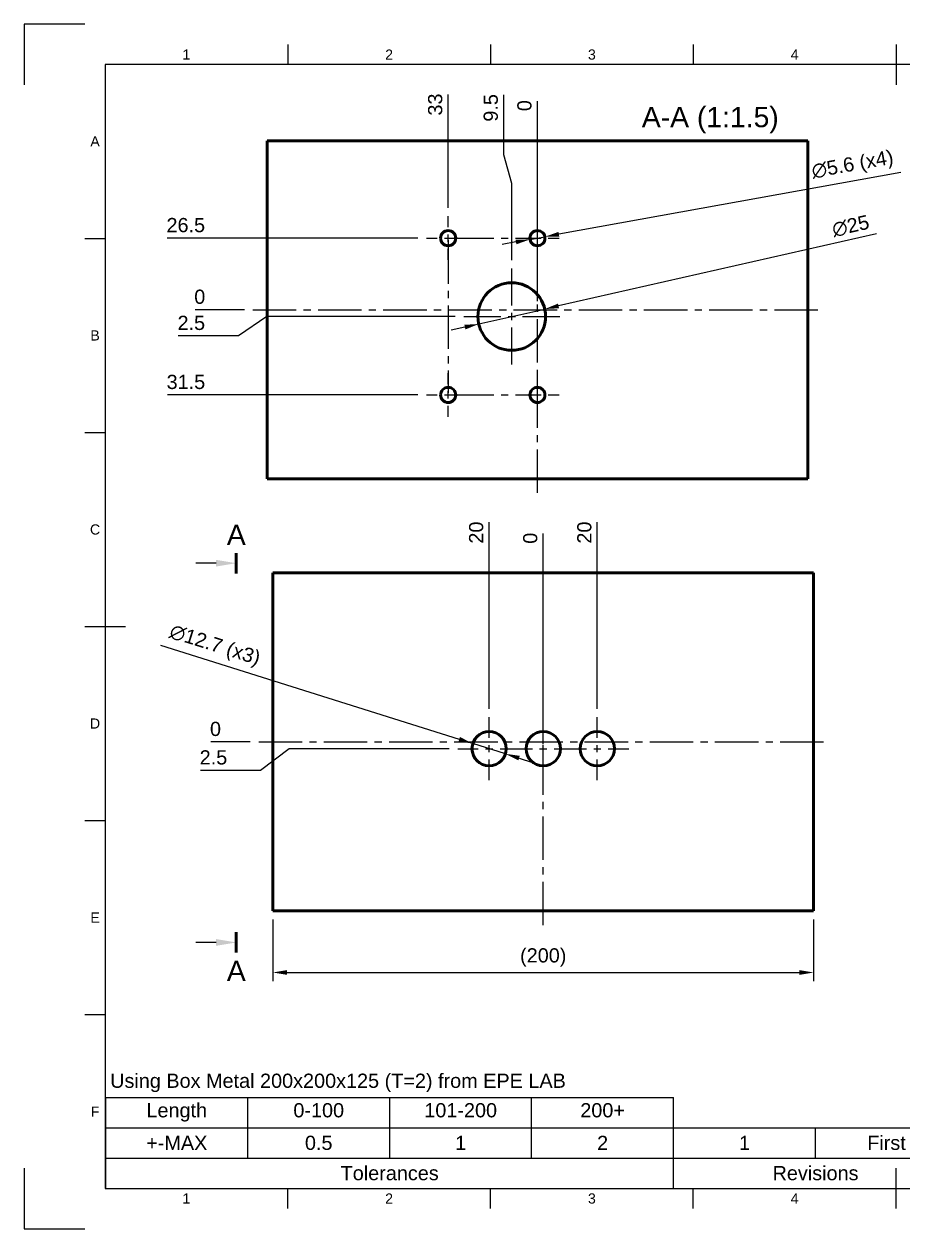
# Model space of a CAD drawing. Header units: millimetres. Extents: x 0 to 420, y 0 to 297.
# Drawn here: x 0 to 216.7, y 0 to 297 of the extents above; entities that cross this region are included whole.
import ezdxf
from ezdxf.enums import TextEntityAlignment as Align

# ---------------------------------------------------------------- set-up
doc = ezdxf.new("R2010")
doc.units = ezdxf.units.MM
doc.header["$LTSCALE"] = 0.75
doc.linetypes.add('CENTER2', pattern=[28.575, 19.05, -3.175, 3.175, -3.175])
for name, color, linetype, lineweight in [('BORDER', 7, 'Continuous', 25), ('Custom Tables', 7, 'Continuous', 25), ('FD_Dimensions', 7, 'Continuous', 25), ('Notes', 7, 'Continuous', 25), ('Section Lines', 7, 'Continuous', 25), ('Smart Centers', 7, 'CENTER2', 25), ('View Labels', 7, 'Continuous', 25), ('Visible', 7, 'Continuous', 50)]:
    doc.layers.add(name, color=color, linetype=linetype, lineweight=lineweight)
doc.styles.add('FusionTitle', font='arial.ttf')
doc.styles.get("Standard").update_dxf_attribs({"font": 'arial.ttf'})
doc.dimstyles.new('Dim-ISO-25', dxfattribs={"dimtxt": 3.5, "dimasz": 3.5, "dimexe": 2.1, "dimexo": 2.1, "dimgap": 1.4, "dimtad": 1, "dimzin": 12, "dimdsep": 46, "dimtxsty": 'Standard', "dimcen": 0, "dimazin": 3, "dimtp": 0.1, "dimtm": 0.1, "dimtfac": 0.714286, "dimtmove": 0, "dimatfit": 3, "dimfxl": 1, "dimtzin": 12, "dimarcsym": 0})

# ---------------------------------------------------------------- blocks, each defined once
blk = doc.blocks.new('ISO_A3_SHEET')
at = {"layer": 'BORDER'}
for p, q in [((65, 292), (65, 287)), ((115, 292), (115, 287)), ((165, 292), (165, 287)), ((215, 292), (215, 282)), ((410, 287), (20, 287)), ((20, 287), (20, 10)), ((15, 244.16666), (20, 244.16666)), ((15, 196.33333), (20, 196.33333)), ((15, 148.5), (25, 148.5)), ((15, 100.66667), (20, 100.66667)), ((15, 52.83334), (20, 52.83334)), ((215, 5), (215, 15)), ((20, 10), (410, 10)), ((65, 5), (65, 10)), ((115, 5), (115, 10)), ((165, 5), (165, 10))]:
    blk.add_line(p, q, dxfattribs=at)
at = {"layer": 'Defpoints'}
for p, q in [((15, 297), (0, 297)), ((0, 297), (0, 282)), ((0, 15), (0, 0)), ((0, 0), (15, 0))]:
    blk.add_line(p, q, dxfattribs=at)
at = {"layer": 'BORDER', "style": 'FusionTitle'}
for s, p in [('1', (40, 289.5)), ('2', (90, 289.5)), ('3', (140, 289.5)), ('4', (190, 289.5)), ('A', (17.5, 268.08333)), ('B', (17.5, 220.25)), ('C', (17.5, 172.41667)), ('D', (17.5, 124.58334)), ('E', (17.5, 76.75001)), ('F', (17.5, 28.91668)), ('1', (40, 7.5)), ('2', (90, 7.5)), ('3', (140, 7.5)), ('4', (190, 7.5))]:
    blk.add_text(s, height=2.5, dxfattribs=at).set_placement(p, align=Align.MIDDLE)
blk = doc.blocks.new('*D68')
at = {"layer": 'Defpoints', "color": 0, "transparency": 16777216}
for p in [(61.340736, 78.377955), (194.67407, 78.377955), (194.67407, 63.208949)]:
    blk.add_point(p, dxfattribs=at)
at = {"layer": 'FD_Dimensions', "color": 0, "lineweight": -2, "transparency": 16777216}
for p, q in [((61.340736, 76.277955), (61.340736, 61.108949)), ((194.67407, 76.277955), (194.67407, 61.108949)), ((64.840736, 63.208949), (191.17407, 63.208949))]:
    blk.add_line(p, q, dxfattribs=at)
at = {"layer": 'FD_Dimensions', "color": 0, "transparency": 16777216}
for points in [[(64.840736, 63.792283), (64.840736, 62.625616), (61.340736, 63.208949)], [(191.17407, 63.792283), (191.17407, 62.625616), (194.67407, 63.208949)]]:
    blk.add_solid(points, dxfattribs=at)
at = {"layer": 'FD_Dimensions', "color": 0, "transparency": 16777216, "insert": (128.007403, 66.903288), "char_height": 3.5, "attachment_point": 5}
blk.add_mtext('(200)', dxfattribs=at)
blk = doc.blocks.new('*U11')
at = {"layer": 'Smart Centers', "color": 0, "ltscale": 0.75, "transparency": 16777216}
blk.add_line((0, -45.166667), (0, 45.166667), dxfattribs=at)
blk = doc.blocks.new('*U12')
at = {"layer": 'Smart Centers', "color": 0, "ltscale": 0.75, "transparency": 16777216}
blk.add_line((-70.166667, 0), (70.166667, 0), dxfattribs=at)
blk = doc.blocks.new('*U15')
at = {"layer": 'Smart Centers', "color": 0, "ltscale": 0.75, "transparency": 16777216}
for p, q in [((0, 2.678906), (0, 7.733333)), ((-7.733333, 0), (-2.678906, 0)), ((2.678906, 0), (7.733333, 0)), ((0, -7.733333), (0, -2.678906))]:
    blk.add_line(p, q, dxfattribs=at)
at = {"layer": 'Smart Centers', "color": 0, "linetype": 'Continuous', "ltscale": 0.75, "transparency": 16777216}
for p, q in [((-0.892969, 0), (0.892969, 0)), ((0, -0.892969), (0, 0.892969))]:
    blk.add_line(p, q, dxfattribs=at)
blk = doc.blocks.new('*U16')
at = {"layer": 'Smart Centers', "color": 0, "ltscale": 0.75, "transparency": 16777216}
for p, q in [((0, 2.678906), (0, 7.733333)), ((-7.733333, 0), (-2.678906, 0)), ((2.678906, 0), (7.733333, 0)), ((0, -7.733333), (0, -2.678906))]:
    blk.add_line(p, q, dxfattribs=at)
at = {"layer": 'Smart Centers', "color": 0, "linetype": 'Continuous', "ltscale": 0.75, "transparency": 16777216}
for p, q in [((-0.892969, 0), (0.892969, 0)), ((0, -0.892969), (0, 0.892969))]:
    blk.add_line(p, q, dxfattribs=at)
blk = doc.blocks.new('*U17')
at = {"layer": 'Smart Centers', "color": 0, "ltscale": 0.75, "transparency": 16777216}
for p, q in [((0, 2.678906), (0, 7.733333)), ((-7.733333, 0), (-2.678906, 0)), ((2.678906, 0), (7.733333, 0)), ((0, -7.733333), (0, -2.678906))]:
    blk.add_line(p, q, dxfattribs=at)
at = {"layer": 'Smart Centers', "color": 0, "linetype": 'Continuous', "ltscale": 0.75, "transparency": 16777216}
for p, q in [((-0.892969, 0), (0.892969, 0)), ((0, -0.892969), (0, 0.892969))]:
    blk.add_line(p, q, dxfattribs=at)
blk = doc.blocks.new('*U24')
at = {"layer": 'Smart Centers', "color": 0, "ltscale": 0.75, "transparency": 16777216}
blk.add_line((0, -45.166667), (0, 45.166667), dxfattribs=at)
blk = doc.blocks.new('*U25')
at = {"layer": 'Smart Centers', "color": 0, "ltscale": 0.75, "transparency": 16777216}
blk.add_line((-70.166667, 0), (70.166667, 0), dxfattribs=at)
blk = doc.blocks.new('*U26')
at = {"layer": 'Smart Centers', "color": 0, "ltscale": 0.75, "transparency": 16777216}
for p, q in [((0, 2.678906), (0, 5.366667)), ((-5.366667, 0), (-2.678906, 0)), ((2.678906, 0), (5.366667, 0)), ((0, -5.366667), (0, -2.678906))]:
    blk.add_line(p, q, dxfattribs=at)
at = {"layer": 'Smart Centers', "color": 0, "linetype": 'Continuous', "ltscale": 0.75, "transparency": 16777216}
for p, q in [((-0.892969, 0), (0.892969, 0)), ((0, -0.892969), (0, 0.892969))]:
    blk.add_line(p, q, dxfattribs=at)
blk = doc.blocks.new('*U27')
at = {"layer": 'Smart Centers', "color": 0, "ltscale": 0.75, "transparency": 16777216}
for p, q in [((0, 2.678906), (0, 5.366667)), ((-5.366667, 0), (-2.678906, 0)), ((2.678906, 0), (5.366667, 0)), ((0, -5.366667), (0, -2.678906))]:
    blk.add_line(p, q, dxfattribs=at)
at = {"layer": 'Smart Centers', "color": 0, "linetype": 'Continuous', "ltscale": 0.75, "transparency": 16777216}
for p, q in [((-0.892969, 0), (0.892969, 0)), ((0, -0.892969), (0, 0.892969))]:
    blk.add_line(p, q, dxfattribs=at)
blk = doc.blocks.new('*U28')
at = {"layer": 'Smart Centers', "color": 0, "ltscale": 0.75, "transparency": 16777216}
for p, q in [((0, 2.678906), (0, 11.833333)), ((-11.833333, 0), (-2.678906, 0)), ((2.678906, 0), (11.833333, 0)), ((0, -11.833333), (0, -2.678906))]:
    blk.add_line(p, q, dxfattribs=at)
at = {"layer": 'Smart Centers', "color": 0, "linetype": 'Continuous', "ltscale": 0.75, "transparency": 16777216}
for p, q in [((-0.892969, 0), (0.892969, 0)), ((0, -0.892969), (0, 0.892969))]:
    blk.add_line(p, q, dxfattribs=at)
blk = doc.blocks.new('*U29')
at = {"layer": 'Smart Centers', "color": 0, "ltscale": 0.75, "transparency": 16777216}
for p, q in [((0, 2.678906), (0, 5.366667)), ((-5.366667, 0), (-2.678906, 0)), ((2.678906, 0), (5.366667, 0)), ((0, -5.366667), (0, -2.678906))]:
    blk.add_line(p, q, dxfattribs=at)
at = {"layer": 'Smart Centers', "color": 0, "linetype": 'Continuous', "ltscale": 0.75, "transparency": 16777216}
for p, q in [((-0.892969, 0), (0.892969, 0)), ((0, -0.892969), (0, 0.892969))]:
    blk.add_line(p, q, dxfattribs=at)
blk = doc.blocks.new('*U30')
at = {"layer": 'Smart Centers', "color": 0, "ltscale": 0.75, "transparency": 16777216}
for p, q in [((0, 2.678906), (0, 5.366667)), ((-5.366667, 0), (-2.678906, 0)), ((2.678906, 0), (5.366667, 0)), ((0, -5.366667), (0, -2.678906))]:
    blk.add_line(p, q, dxfattribs=at)
at = {"layer": 'Smart Centers', "color": 0, "linetype": 'Continuous', "ltscale": 0.75, "transparency": 16777216}
for p, q in [((-0.892969, 0), (0.892969, 0)), ((0, -0.892969), (0, 0.892969))]:
    blk.add_line(p, q, dxfattribs=at)
blk = doc.blocks.new('*U31')
at = {"layer": 'Smart Centers', "color": 0, "ltscale": 0.75, "transparency": 16777216}
blk.add_line((0, 18.810547), (0, -18.810547), dxfattribs=at)
blk = doc.blocks.new('*U32')
at = {"layer": 'Smart Centers', "color": 0, "ltscale": 0.75, "transparency": 16777216}
blk.add_line((-10.477214, 0), (10.477214, 0), dxfattribs=at)
blk = doc.blocks.new('*U33')
at = {"layer": 'Smart Centers', "color": 0, "ltscale": 0.75, "transparency": 16777216}
blk.add_line((-10.477214, 0), (10.477214, 0), dxfattribs=at)
blk = doc.blocks.new('*D71')
at = {"layer": 'Defpoints', "color": 0, "transparency": 16777216}
for p in [(128.007403, 167.718142), (128.007403, 120.044621)]:
    blk.add_point(p, dxfattribs=at)
at = {"layer": 'FD_Dimensions', "color": 0, "lineweight": -2, "transparency": 16777216}
blk.add_line((128.007403, 122.144621), (128.007403, 171.400543), dxfattribs=at)
at = {"layer": 'FD_Dimensions', "color": 0, "transparency": 16777216, "insert": (124.820398, 170.259343), "char_height": 3.5, "attachment_point": 5, "rotation": 90}
blk.add_mtext('0', dxfattribs=at)
blk = doc.blocks.new('*D72')
at = {"layer": 'Defpoints', "color": 0, "transparency": 16777216}
for p in [(141.340736, 167.718142), (141.340736, 126.111288)]:
    blk.add_point(p, dxfattribs=at)
at = {"layer": 'FD_Dimensions', "color": 0, "lineweight": -2, "transparency": 16777216}
blk.add_line((141.340736, 128.211288), (141.340736, 174.179534), dxfattribs=at)
at = {"layer": 'FD_Dimensions', "color": 0, "transparency": 16777216, "insert": (138.153731, 171.648838), "char_height": 3.5, "attachment_point": 5, "rotation": 90}
blk.add_mtext('20', dxfattribs=at)
blk = doc.blocks.new('*D73')
at = {"layer": 'Defpoints', "color": 0, "transparency": 16777216}
for p in [(114.67407, 167.718142), (114.67407, 126.111288)]:
    blk.add_point(p, dxfattribs=at)
at = {"layer": 'FD_Dimensions', "color": 0, "lineweight": -2, "transparency": 16777216}
blk.add_line((114.67407, 128.211288), (114.67407, 174.179534), dxfattribs=at)
at = {"layer": 'FD_Dimensions', "color": 0, "transparency": 16777216, "insert": (111.487064, 171.648838), "char_height": 3.5, "attachment_point": 5, "rotation": 90}
blk.add_mtext('20', dxfattribs=at)
blk = doc.blocks.new('*D74')
at = {"layer": 'Defpoints', "color": 0, "transparency": 16777216}
for p in [(49.734523, 120.044621), (57.840736, 120.044621)]:
    blk.add_point(p, dxfattribs=at)
at = {"layer": 'FD_Dimensions', "color": 0, "lineweight": -2, "transparency": 16777216}
blk.add_line((55.740736, 120.044621), (46.052122, 120.044621), dxfattribs=at)
at = {"layer": 'FD_Dimensions', "color": 0, "transparency": 16777216, "insert": (47.193323, 123.231627), "char_height": 3.5, "attachment_point": 5}
blk.add_mtext('0', dxfattribs=at)
blk = doc.blocks.new('*D75')
at = {"layer": 'Defpoints', "color": 0, "transparency": 16777216}
for p in [(106.940736, 118.377955), (51.320739, 113.022104)]:
    blk.add_point(p, dxfattribs=at)
at = {"layer": 'FD_Dimensions', "color": 0, "lineweight": -2, "transparency": 16777216}
for p, q in [((65.320739, 118.377955), (58.320739, 113.022104)), ((104.840736, 118.377955), (65.320739, 118.377955)), ((58.320739, 113.022104), (43.46269, 113.022104))]:
    blk.add_line(p, q, dxfattribs=at)
at = {"layer": 'FD_Dimensions', "color": 0, "transparency": 16777216, "insert": (46.691714, 116.20911), "char_height": 3.5, "attachment_point": 5}
blk.add_mtext('2.5', dxfattribs=at)
blk = doc.blocks.new('*D76')
at = {"layer": 'Defpoints', "color": 0, "transparency": 16777216}
for p in [(110.635792, 119.648162), (118.712347, 117.107747)]:
    blk.add_point(p, dxfattribs=at)
at = {"layer": 'FD_Dimensions', "color": 0, "lineweight": -2, "transparency": 16777216}
for p, q in [((33.663028, 143.859329), (107.297059, 120.698334)), ((118.712347, 117.107747), (110.635792, 119.648162)), ((122.05108, 116.057575), (125.389813, 115.007403))]:
    blk.add_line(p, q, dxfattribs=at)
at = {"layer": 'FD_Dimensions', "color": 0, "transparency": 16777216}
for points in [[(107.472088, 121.25479), (107.122031, 120.141879), (110.635792, 119.648162)], [(122.226109, 116.614031), (121.876052, 115.501119), (118.712347, 117.107747)]]:
    blk.add_solid(points, dxfattribs=at)
at = {"layer": 'FD_Dimensions', "color": 0, "transparency": 16777216, "insert": (46.955748, 143.587282), "char_height": 3.5, "attachment_point": 5, "rotation": 342.53945741}
blk.add_mtext('∅12.7 (x3)', dxfattribs=at)
blk = doc.blocks.new('*D77')
at = {"layer": 'Defpoints', "color": 0, "transparency": 16777216}
for p in [(126.572914, 274.351148), (126.572914, 226.578711)]:
    blk.add_point(p, dxfattribs=at)
at = {"layer": 'FD_Dimensions', "color": 0, "lineweight": -2, "transparency": 16777216}
blk.add_line((126.572914, 228.678711), (126.572914, 278.033549), dxfattribs=at)
at = {"layer": 'FD_Dimensions', "color": 0, "transparency": 16777216, "insert": (123.385909, 276.892349), "char_height": 3.5, "attachment_point": 5, "rotation": 90}
blk.add_mtext('0', dxfattribs=at)
blk = doc.blocks.new('*D78')
at = {"layer": 'Defpoints', "color": 0, "transparency": 16777216}
for p in [(118.271244, 271.745378), (120.239581, 236.745378)]:
    blk.add_point(p, dxfattribs=at)
at = {"layer": 'FD_Dimensions', "color": 0, "lineweight": -2, "transparency": 16777216}
for p, q in [((118.271244, 264.745378), (118.271244, 279.543741)), ((120.239581, 257.745378), (118.271244, 264.745378)), ((120.239581, 238.845378), (120.239581, 257.745378))]:
    blk.add_line(p, q, dxfattribs=at)
at = {"layer": 'FD_Dimensions', "color": 0, "transparency": 16777216, "insert": (115.084239, 276.344559), "char_height": 3.5, "attachment_point": 5, "rotation": 90}
blk.add_mtext('9.5', dxfattribs=at)
blk = doc.blocks.new('*D79')
at = {"layer": 'Defpoints', "color": 0, "transparency": 16777216}
for p in [(104.572914, 273.261523), (104.572914, 249.612045)]:
    blk.add_point(p, dxfattribs=at)
at = {"layer": 'FD_Dimensions', "color": 0, "lineweight": -2, "transparency": 16777216}
blk.add_line((104.572914, 251.712045), (104.572914, 279.672778), dxfattribs=at)
at = {"layer": 'FD_Dimensions', "color": 0, "transparency": 16777216, "insert": (101.384715, 277.167151), "char_height": 3.5, "attachment_point": 5, "rotation": 90}
blk.add_mtext('33', dxfattribs=at)
blk = doc.blocks.new('*D80')
at = {"layer": 'Defpoints', "color": 0, "transparency": 16777216}
for p in [(45.858424, 226.578711), (56.406248, 226.578711)]:
    blk.add_point(p, dxfattribs=at)
at = {"layer": 'FD_Dimensions', "color": 0, "lineweight": -2, "transparency": 16777216}
blk.add_line((54.306248, 226.578711), (42.176023, 226.578711), dxfattribs=at)
at = {"layer": 'FD_Dimensions', "color": 0, "transparency": 16777216, "insert": (43.317224, 229.765717), "char_height": 3.5, "attachment_point": 5}
blk.add_mtext('0', dxfattribs=at)
blk = doc.blocks.new('*D81')
at = {"layer": 'Defpoints', "color": 0, "transparency": 16777216}
for p in [(45.858424, 244.245378), (99.206248, 244.245378)]:
    blk.add_point(p, dxfattribs=at)
at = {"layer": 'FD_Dimensions', "color": 0, "lineweight": -2, "transparency": 16777216}
blk.add_line((97.106248, 244.245378), (35.281071, 244.245378), dxfattribs=at)
at = {"layer": 'FD_Dimensions', "color": 0, "transparency": 16777216, "insert": (39.869748, 247.432383), "char_height": 3.5, "attachment_point": 5}
blk.add_mtext('26.5', dxfattribs=at)
blk = doc.blocks.new('*D82')
at = {"layer": 'Defpoints', "color": 0, "transparency": 16777216}
for p in [(108.406248, 224.912045), (45.858424, 220.133322)]:
    blk.add_point(p, dxfattribs=at)
at = {"layer": 'FD_Dimensions', "color": 0, "lineweight": -2, "transparency": 16777216}
for p, q in [((59.858424, 224.912045), (52.858424, 220.133322)), ((106.306248, 224.912045), (59.858424, 224.912045)), ((52.858424, 220.133322), (38.000375, 220.133322))]:
    blk.add_line(p, q, dxfattribs=at)
at = {"layer": 'FD_Dimensions', "color": 0, "transparency": 16777216, "insert": (41.2294, 223.320327), "char_height": 3.5, "attachment_point": 5}
blk.add_mtext('2.5', dxfattribs=at)
blk = doc.blocks.new('*D83')
at = {"layer": 'Defpoints', "color": 0, "transparency": 16777216}
for p in [(45.858424, 205.578711), (99.206248, 205.578711)]:
    blk.add_point(p, dxfattribs=at)
at = {"layer": 'FD_Dimensions', "color": 0, "lineweight": -2, "transparency": 16777216}
blk.add_line((97.106248, 205.578711), (35.343145, 205.578711), dxfattribs=at)
at = {"layer": 'FD_Dimensions', "color": 0, "transparency": 16777216, "insert": (39.900785, 208.76691), "char_height": 3.5, "attachment_point": 5}
blk.add_mtext('31.5', dxfattribs=at)
blk = doc.blocks.new('*D84')
at = {"layer": 'Defpoints', "color": 0, "transparency": 16777216}
for p in [(128.367033, 226.752959), (112.112129, 223.07113)]:
    blk.add_point(p, dxfattribs=at)
at = {"layer": 'FD_Dimensions', "color": 0, "lineweight": -2, "transparency": 16777216}
for p, q in [((210.211871, 245.291287), (131.780563, 227.526143)), ((112.112129, 223.07113), (128.367033, 226.752959)), ((108.698599, 222.297946), (105.285069, 221.524761))]:
    blk.add_line(p, q, dxfattribs=at)
at = {"layer": 'FD_Dimensions', "color": 0, "transparency": 16777216}
for points in [[(131.651699, 228.095065), (131.909427, 226.957222), (128.367033, 226.752959)], [(108.569735, 222.866867), (108.827463, 221.729024), (112.112129, 223.07113)]]:
    blk.add_solid(points, dxfattribs=at)
at = {"layer": 'FD_Dimensions', "color": 0, "transparency": 16777216, "insert": (203.806148, 247.208456), "char_height": 3.5, "attachment_point": 5, "rotation": 12.76248979}
blk.add_mtext('∅25', dxfattribs=at)
blk = doc.blocks.new('*D85')
at = {"layer": 'Defpoints', "color": 0, "transparency": 16777216}
for p in [(124.735807, 243.914501), (128.410022, 244.576255)]:
    blk.add_point(p, dxfattribs=at)
at = {"layer": 'FD_Dimensions', "color": 0, "lineweight": -2, "transparency": 16777216}
for p, q in [((216.212153, 260.390089), (131.854599, 245.19665)), ((124.735807, 243.914501), (128.410022, 244.576255)), ((121.29123, 243.294106), (117.846653, 242.673711))]:
    blk.add_line(p, q, dxfattribs=at)
at = {"layer": 'FD_Dimensions', "color": 0, "transparency": 16777216}
for points in [[(121.187831, 243.868202), (121.394629, 242.72001), (124.735807, 243.914501)], [(131.7512, 245.770746), (131.957998, 244.622553), (128.410022, 244.576255)]]:
    blk.add_solid(points, dxfattribs=at)
at = {"layer": 'FD_Dimensions', "color": 0, "transparency": 16777216, "insert": (204.329514, 262.03889), "char_height": 3.5, "attachment_point": 5, "rotation": 10.20996793}
blk.add_mtext('∅5.6 (x4)', dxfattribs=at)
blk = doc.blocks.new('*T65')
at = {"layer": 'Custom Tables', "color": 0, "linetype": 'ByBlock', "lineweight": -2, "transparency": 16777216}
for p, q in [((0, 22.4), (140, 22.4)), ((0, 0), (0, 22.4)), ((35, 7.466667), (35, 22.4)), ((70, 7.466667), (70, 22.4)), ((105, 7.466667), (105, 22.4)), ((140, 0), (140, 22.4)), ((0, 14.933333), (140, 14.933333)), ((0, 7.466667), (140, 7.466667)), ((0, 0), (140, 0))]:
    blk.add_line(p, q, dxfattribs=at)
at = {"layer": 'Custom Tables', "color": 0, "transparency": 16777216, "char_height": 3.5}
for s, insert, width, attachment_point in [('Length', (17.5, 21), 32.2, 2), ('0-100', (52.5, 21), 32.2, 2), ('101-200', (87.5, 21), 32.2, 2), ('200+', (122.5, 21), 32.2, 2), ('+-MAX', (17.5, 11.2), 32.2, 5), ('0.5', (52.5, 11.2), 32.2, 5), ('1', (87.5, 11.2), 32.2, 5), ('2', (122.5, 11.2), 32.2, 5), ('Tolerances', (70, 3.733333), 137.2, 5)]:
    blk.add_mtext(s, dxfattribs=dict(at, insert=insert, width=width, attachment_point=attachment_point))
blk = doc.blocks.new('*T66')
at = {"layer": 'Custom Tables', "color": 0, "linetype": 'ByBlock', "lineweight": -2, "transparency": 16777216}
for p, q in [((0, 14.933333), (70, 14.933333)), ((0, 0), (0, 14.933333)), ((35, 7.466667), (35, 14.933333)), ((70, 0), (70, 14.933333)), ((0, 7.466667), (70, 7.466667)), ((0, 0), (70, 0))]:
    blk.add_line(p, q, dxfattribs=at)
at = {"layer": 'Custom Tables', "color": 0, "transparency": 16777216, "char_height": 3.5, "attachment_point": 5}
for s, insert, width in [('1', (17.5, 11.2), 32.2), ('First', (52.5, 11.2), 32.2), ('Revisions', (35, 3.733333), 67.2)]:
    blk.add_mtext(s, dxfattribs=dict(at, insert=insert, width=width))

msp = doc.modelspace()

# ---------------------------------------------------------------- linework, layer by layer
at = {"layer": 'Section Lines', "lineweight": 50}
for p, q in [((52.326398, 166.605425), (52.326398, 161.605425)), ((52.326398, 68.11574), (52.326398, 73.11574))]:
    msp.add_line(p, q, dxfattribs=at)
at = {"layer": 'Section Lines'}
for p, q in [((47.326398, 164.105425), (42.326398, 164.105425)), ((47.326398, 70.61574), (42.326398, 70.61574))]:
    msp.add_line(p, q, dxfattribs=at)
for points in [[(47.326398, 164.938758), (52.326398, 164.105425), (47.326398, 163.272092)], [(47.326398, 71.449073), (52.326398, 70.61574), (47.326398, 69.782406)]]:
    msp.add_solid(points, dxfattribs=at)
at = {"layer": 'Visible', "extrusion": (0, 1, -1e-16)}
for p, q in [((59.906248, 268.245378), (193.239581, 268.245378)), ((59.906248, 184.912045), (59.906248, 268.245378)), ((193.239581, 184.912045), (193.239581, 268.245378)), ((59.906248, 184.912045), (193.239581, 184.912045))]:
    msp.add_line(p, q, dxfattribs=at)
at = {"layer": 'Visible', "extrusion": (0, 1, 0)}
for p, q in [((61.340736, 161.711288), (194.67407, 161.711288)), ((61.340736, 78.377955), (61.340736, 161.711288)), ((194.67407, 78.377955), (194.67407, 161.711288)), ((61.340736, 78.377955), (194.67407, 78.377955))]:
    msp.add_line(p, q, dxfattribs=at)
at = {"layer": 'Visible', "extrusion": (2e-16, 0, -1)}
for centre, radius in [((-104.572914, 244.245378), 1.866667), ((-126.572914, 244.245378), 1.866667), ((-120.239581, 224.912045), 8.333333), ((-104.572914, 205.578711), 1.866667), ((-126.572914, 205.578711), 1.866667)]:
    msp.add_circle(centre, radius, dxfattribs=at)
at = {"layer": 'Visible', "extrusion": (1e-16, 0, -1)}
for centre in [(-114.67407, 118.377955), (-128.007403, 118.377955), (-141.340736, 118.377955)]:
    msp.add_circle(centre, 4.233333, dxfattribs=at)

# ---------------------------------------------------------------- block references
for name, p in [('*T65', (20.14736, 10)), ('*T66', (160.14736, 10))]:
    msp.add_blockref(name, p)
at = {"layer": 'BORDER'}
msp.add_blockref('ISO_A3_SHEET', (0, 0), dxfattribs=at)
at = {"layer": 'Smart Centers', "ltscale": 0.75}
for name, p in [('*U24', (126.572914, 226.578711)), ('*U26', (104.572914, 244.245378)), ('*U27', (126.572914, 244.245378)), ('*U31', (104.572914, 224.912045)), ('*U33', (115.572914, 244.245378)), ('*U28', (120.239581, 224.912045)), ('*U25', (126.572914, 226.578711)), ('*U30', (104.572914, 205.578711)), ('*U29', (126.572914, 205.578711)), ('*U32', (115.572914, 205.578711)), ('*U11', (128.007403, 120.044621)), ('*U15', (114.67407, 118.377955)), ('*U16', (128.007403, 118.377955)), ('*U17', (141.340736, 118.377955)), ('*U12', (128.007403, 120.044621))]:
    msp.add_blockref(name, p, dxfattribs=at)

# ---------------------------------------------------------------- texts
at = {"layer": 'Notes', "insert": (19.864673, 38.271657), "char_height": 3.5, "attachment_point": 1}
msp.add_mtext_dynamic_manual_height_columns(' Using Box Metal 200x200x125 (T=2) from EPE LAB', width=140.14736, gutter_width=17.5, heights=[0], dxfattribs=at)
at = {"layer": 'Section Lines', "char_height": 5, "attachment_point": 5}
for insert in [(52.326398, 171.105425), (52.326398, 63.61574)]:
    msp.add_mtext('A', dxfattribs=dict(at, insert=insert))
at = {"layer": 'View Labels', "insert": (169.198942, 270.080194), "char_height": 5, "width": 36.040246, "attachment_point": 8}
msp.add_mtext('A-A (1:1.5)', dxfattribs=at)

# ---------------------------------------------------------------- dimensions: what is measured, and where the dimension line sits
at = {"layer": 'FD_Dimensions'}
for feature_location, offset, dtype, origin, picture, middle in [((104.572914, 249.612045), (0, 23.649478), 1, (126.572914, 226.578711), '*D79', (101.384715, 277.167151)), ((120.239581, 236.745378), (-1.968337, 35), 1, (126.572914, 226.578711), '*D78', (115.084239, 276.344559)), ((126.572914, 226.578711), (0, 47.772437), 1, (126.572914, 226.578711), '*D77', (123.385909, 276.892349)), ((99.206248, 244.245378), (-53.347824, 0), 0, (126.572914, 226.578711), '*D81', (39.869748, 247.432383)), ((56.406248, 226.578711), (-10.547824, 0), 0, (126.572914, 226.578711), '*D80', (43.317224, 229.765717)), ((99.206248, 205.578711), (-53.347824, 0), 0, (126.572914, 226.578711), '*D83', (39.900785, 208.76691)), ((108.406248, 224.912045), (-62.547824, -4.778723), 0, (126.572914, 226.578711), '*D82', (41.2294, 223.320327)), ((114.67407, 126.111288), (0, 41.606854), 1, (128.007403, 120.044621), '*D73', (111.487064, 171.648838)), ((141.340736, 126.111288), (0, 41.606854), 1, (128.007403, 120.044621), '*D72', (138.153731, 171.648838)), ((128.007403, 120.044621), (0, 47.673521), 1, (128.007403, 120.044621), '*D71', (124.820398, 170.259343)), ((57.840736, 120.044621), (-8.106213, 0), 0, (128.007403, 120.044621), '*D74', (47.193323, 123.231627)), ((106.940736, 118.377955), (-55.619997, -5.355851), 0, (128.007403, 120.044621), '*D75', (46.691714, 116.20911))]:
    dim = msp.add_ordinate_dim(feature_location=feature_location, offset=offset, dtype=dtype, origin=origin, dimstyle='Dim-ISO-25', override={"dimlfac": 1.5}, dxfattribs=at)
    dim.commit()
    dim.dimension.update_dxf_attribs({"geometry": picture, "text_midpoint": middle})
for p1, p2, text, picture, middle in [((124.735807, 243.914501), (128.410022, 244.576255), '<> (x4)', '*D85', (204.990492, 258.368982)), ((118.712347, 117.107747), (110.635792, 119.648162), '<> (x3)', '*D76', (45.836878, 140.030142))]:
    dim = msp.add_diameter_dim_2p(p1=p1, p2=p2, text=text, dimstyle='Dim-ISO-25', override={"dimlfac": 1.5}, dxfattribs=at)
    dim.commit()
    dim.dimension.update_dxf_attribs({"geometry": picture, "text_midpoint": middle, "dimtype": 163})
dim = msp.add_diameter_dim_2p(p1=(112.112129, 223.07113), p2=(128.367033, 226.752959), dimstyle='Dim-ISO-25', override={"dimlfac": 1.5, "dimclrd": 0, "dimclre": 0}, dxfattribs=at)
dim.commit()
dim.dimension.update_dxf_attribs({"geometry": '*D84', "text_midpoint": (204.531813, 244.004721), "dimtype": 163})
dim = msp.add_linear_dim(base=(194.67407, 63.208949), p1=(61.340736, 78.377955), p2=(194.67407, 78.377955), angle=180, text='(<>)', dimstyle='Dim-ISO-25', override={"dimlfac": 1.5}, dxfattribs=at)
dim.commit()
dim.dimension.update_dxf_attribs({"geometry": '*D68', "text_midpoint": (128.007403, 63.208949), "dimtype": 160})

doc.saveas('drawing.dxf')
